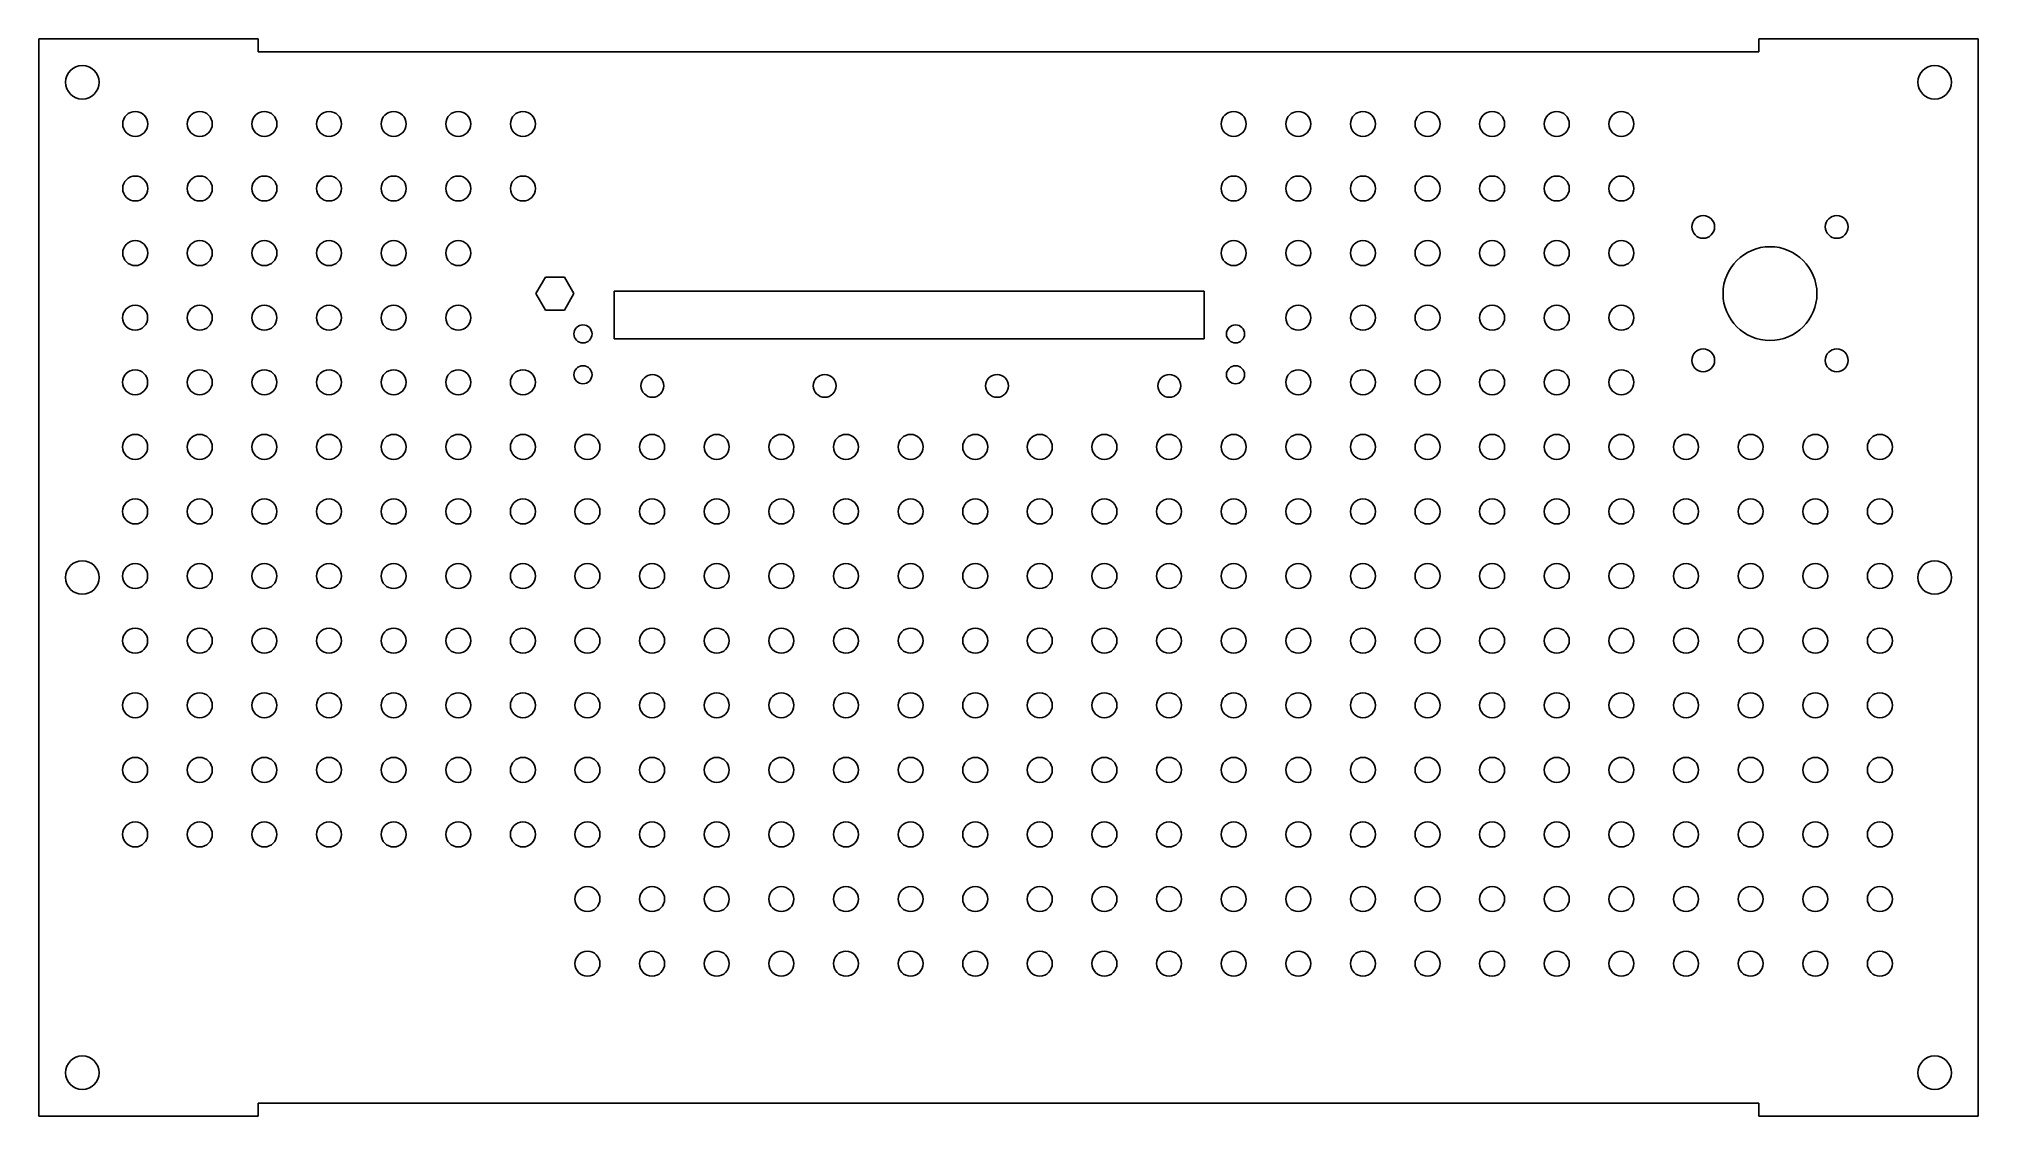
# Model space of a CAD drawing. Header units: millimetres. Extents: x -225 to 225, y -125 to 125.
import ezdxf

# ---------------------------------------------------------------- set-up
doc = ezdxf.new("R2010")
doc.units = ezdxf.units.MM
doc.layers.add('CUTOUTS', color=1, linetype='CONTINUOUS')
doc.layers.add('PERIMETER', color=5, linetype='CONTINUOUS')

msp = doc.modelspace()

# ---------------------------------------------------------------- linework, layer by layer
at = {"layer": 'CUTOUTS'}
for p, q in [((-109.71, 65.92), (-107.5, 69.74)), ((-107.5, 69.74), (-103.09, 69.74)), ((-103.09, 69.74), (-100.89, 65.92)), ((-107.5, 62.1), (-109.71, 65.92)), ((-100.89, 65.92), (-103.09, 62.1)), ((-91.52, 66.47), (45.44, 66.47)), ((-91.52, 55.46), (-91.52, 66.47)), ((45.44, 66.47), (45.44, 55.46)), ((-103.09, 62.1), (-107.5, 62.1)), ((45.44, 55.46), (-91.52, 55.46))]:
    msp.add_line(p, q, dxfattribs=at)
for centre, radius in [((-215, 115), 3.9), ((215, 115), 3.9), ((-202.72, 105.33), 2.9), ((-187.72, 105.33), 2.9), ((-172.72, 105.33), 2.9), ((-157.72, 105.33), 2.9), ((-142.72, 105.33), 2.9), ((-127.72, 105.33), 2.9), ((-112.72, 105.33), 2.9), ((52.27, 105.33), 2.9), ((67.27, 105.33), 2.9), ((82.27, 105.33), 2.9), ((97.27, 105.33), 2.9), ((112.27, 105.33), 2.9), ((127.27, 105.33), 2.9), ((142.27, 105.33), 2.9), ((-202.72, 90.33), 2.9), ((-187.72, 90.33), 2.9), ((-172.72, 90.33), 2.9), ((-157.72, 90.33), 2.9), ((-142.72, 90.33), 2.9), ((-127.72, 90.33), 2.9), ((-112.72, 90.33), 2.9), ((52.27, 90.33), 2.9), ((67.27, 90.33), 2.9), ((82.27, 90.33), 2.9), ((97.27, 90.33), 2.9), ((112.27, 90.33), 2.9), ((127.27, 90.33), 2.9), ((142.27, 90.33), 2.9), ((161.26, 81.42), 2.65), ((192.26, 81.42), 2.65), ((-202.72, 75.33), 2.9), ((-187.72, 75.33), 2.9), ((-172.72, 75.33), 2.9), ((-157.72, 75.33), 2.9), ((-142.72, 75.33), 2.9), ((-127.72, 75.33), 2.9), ((52.27, 75.33), 2.9), ((67.27, 75.33), 2.9), ((82.27, 75.33), 2.9), ((97.27, 75.33), 2.9), ((112.27, 75.33), 2.9), ((127.27, 75.33), 2.9), ((142.27, 75.33), 2.9), ((176.76, 65.92), 10.9), ((-202.73, 60.33), 2.9), ((-187.73, 60.33), 2.9), ((-172.73, 60.33), 2.9), ((-157.73, 60.33), 2.9), ((-142.73, 60.33), 2.9), ((-127.73, 60.33), 2.9), ((67.27, 60.33), 2.9), ((82.27, 60.33), 2.9), ((97.27, 60.33), 2.9), ((112.27, 60.33), 2.9), ((127.27, 60.33), 2.9), ((142.27, 60.33), 2.9), ((-98.78, 56.57), 2.1), ((52.7, 56.57), 2.1), ((161.26, 50.42), 2.65), ((192.26, 50.42), 2.65), ((-202.73, 45.33), 2.9), ((-187.73, 45.33), 2.9), ((-172.73, 45.33), 2.9), ((-157.73, 45.33), 2.9), ((-142.73, 45.33), 2.9), ((-127.73, 45.33), 2.9), ((-112.73, 45.33), 2.9), ((-98.78, 47.07), 2.1), ((-82.66, 44.5), 2.65), ((-42.66, 44.5), 2.65), ((-2.66, 44.5), 2.65), ((37.34, 44.5), 2.65), ((52.7, 47.07), 2.1), ((67.27, 45.33), 2.9), ((82.27, 45.33), 2.9), ((97.27, 45.33), 2.9), ((112.27, 45.33), 2.9), ((127.27, 45.33), 2.9), ((142.27, 45.33), 2.9), ((-202.73, 30.33), 2.9), ((-187.73, 30.33), 2.9), ((-172.73, 30.33), 2.9), ((-157.73, 30.33), 2.9), ((-142.73, 30.33), 2.9), ((-127.73, 30.33), 2.9), ((-112.73, 30.33), 2.9), ((-97.73, 30.33), 2.9), ((-82.73, 30.33), 2.9), ((-67.73, 30.33), 2.9), ((-52.73, 30.33), 2.9), ((-37.73, 30.33), 2.9), ((-22.73, 30.33), 2.9), ((-7.73, 30.33), 2.9), ((7.27, 30.33), 2.9), ((22.27, 30.33), 2.9), ((37.27, 30.33), 2.9), ((52.27, 30.33), 2.9), ((67.27, 30.33), 2.9), ((82.27, 30.33), 2.9), ((97.27, 30.33), 2.9), ((112.27, 30.33), 2.9), ((127.27, 30.33), 2.9), ((142.27, 30.33), 2.9), ((157.27, 30.33), 2.9), ((172.27, 30.33), 2.9), ((187.27, 30.33), 2.9), ((202.27, 30.33), 2.9), ((-202.73, 15.33), 2.9), ((-187.73, 15.33), 2.9), ((-172.73, 15.33), 2.9), ((-157.73, 15.33), 2.9), ((-142.73, 15.33), 2.9), ((-127.73, 15.33), 2.9), ((-112.73, 15.33), 2.9), ((-97.73, 15.33), 2.9), ((-82.73, 15.33), 2.9), ((-67.73, 15.33), 2.9), ((-52.73, 15.33), 2.9), ((-37.73, 15.33), 2.9), ((-22.73, 15.33), 2.9), ((-7.73, 15.33), 2.9), ((7.27, 15.33), 2.9), ((22.27, 15.33), 2.9), ((37.27, 15.33), 2.9), ((52.27, 15.33), 2.9), ((67.27, 15.33), 2.9), ((82.27, 15.33), 2.9), ((97.27, 15.33), 2.9), ((112.27, 15.33), 2.9), ((127.27, 15.33), 2.9), ((142.27, 15.33), 2.9), ((157.27, 15.33), 2.9), ((172.27, 15.33), 2.9), ((187.27, 15.33), 2.9), ((202.27, 15.33), 2.9), ((-215, 0), 3.9), ((-202.73, 0.33), 2.9), ((-187.73, 0.33), 2.9), ((-172.73, 0.33), 2.9), ((-157.73, 0.33), 2.9), ((-142.73, 0.33), 2.9), ((-127.73, 0.33), 2.9), ((-112.73, 0.33), 2.9), ((-97.73, 0.33), 2.9), ((-82.73, 0.33), 2.9), ((-67.73, 0.33), 2.9), ((-52.73, 0.33), 2.9), ((-37.73, 0.33), 2.9), ((-22.73, 0.33), 2.9), ((-7.73, 0.33), 2.9), ((7.27, 0.33), 2.9), ((22.27, 0.33), 2.9), ((37.27, 0.33), 2.9), ((52.27, 0.33), 2.9), ((67.27, 0.33), 2.9), ((82.27, 0.33), 2.9), ((97.27, 0.33), 2.9), ((112.27, 0.33), 2.9), ((127.27, 0.33), 2.9), ((142.27, 0.33), 2.9), ((157.27, 0.33), 2.9), ((172.27, 0.33), 2.9), ((187.27, 0.33), 2.9), ((202.27, 0.33), 2.9), ((215, 0), 3.9), ((-202.73, -14.67), 2.9), ((-187.73, -14.67), 2.9), ((-172.73, -14.67), 2.9), ((-157.73, -14.67), 2.9), ((-142.73, -14.67), 2.9), ((-127.73, -14.67), 2.9), ((-112.73, -14.67), 2.9), ((-97.73, -14.67), 2.9), ((-82.73, -14.67), 2.9), ((-67.73, -14.67), 2.9), ((-52.73, -14.67), 2.9), ((-37.73, -14.67), 2.9), ((-22.73, -14.67), 2.9), ((-7.73, -14.67), 2.9), ((7.27, -14.67), 2.9), ((22.27, -14.67), 2.9), ((37.27, -14.67), 2.9), ((52.27, -14.67), 2.9), ((67.27, -14.67), 2.9), ((82.27, -14.67), 2.9), ((97.27, -14.67), 2.9), ((112.27, -14.67), 2.9), ((127.27, -14.67), 2.9), ((142.27, -14.67), 2.9), ((157.27, -14.67), 2.9), ((172.27, -14.67), 2.9), ((187.27, -14.67), 2.9), ((202.27, -14.67), 2.9), ((-202.73, -29.67), 2.9), ((-187.73, -29.67), 2.9), ((-172.73, -29.67), 2.9), ((-157.73, -29.67), 2.9), ((-142.73, -29.67), 2.9), ((-127.73, -29.67), 2.9), ((-112.73, -29.67), 2.9), ((-97.73, -29.67), 2.9), ((-82.73, -29.67), 2.9), ((-67.73, -29.67), 2.9), ((-52.73, -29.67), 2.9), ((-37.73, -29.67), 2.9), ((-22.73, -29.67), 2.9), ((-7.73, -29.67), 2.9), ((7.27, -29.67), 2.9), ((22.27, -29.67), 2.9), ((37.27, -29.67), 2.9), ((52.27, -29.67), 2.9), ((67.27, -29.67), 2.9), ((82.27, -29.67), 2.9), ((97.27, -29.67), 2.9), ((112.27, -29.67), 2.9), ((127.27, -29.67), 2.9), ((142.27, -29.67), 2.9), ((157.27, -29.67), 2.9), ((172.27, -29.67), 2.9), ((187.27, -29.67), 2.9), ((202.27, -29.67), 2.9), ((-202.73, -44.67), 2.9), ((-187.73, -44.67), 2.9), ((-172.73, -44.67), 2.9), ((-157.73, -44.67), 2.9), ((-142.73, -44.67), 2.9), ((-127.73, -44.67), 2.9), ((-112.73, -44.67), 2.9), ((-97.73, -44.67), 2.9), ((-82.73, -44.67), 2.9), ((-67.73, -44.67), 2.9), ((-52.73, -44.67), 2.9), ((-37.73, -44.67), 2.9), ((-22.73, -44.67), 2.9), ((-7.73, -44.67), 2.9), ((7.27, -44.67), 2.9), ((22.27, -44.67), 2.9), ((37.27, -44.67), 2.9), ((52.27, -44.67), 2.9), ((67.27, -44.67), 2.9), ((82.27, -44.67), 2.9), ((97.27, -44.67), 2.9), ((112.27, -44.67), 2.9), ((127.27, -44.67), 2.9), ((142.27, -44.67), 2.9), ((157.27, -44.67), 2.9), ((172.27, -44.67), 2.9), ((187.27, -44.67), 2.9), ((202.27, -44.67), 2.9), ((-202.73, -59.67), 2.9), ((-187.73, -59.67), 2.9), ((-172.73, -59.67), 2.9), ((-157.73, -59.67), 2.9), ((-142.73, -59.67), 2.9), ((-127.73, -59.67), 2.9), ((-112.73, -59.67), 2.9), ((-97.73, -59.67), 2.9), ((-82.73, -59.67), 2.9), ((-67.73, -59.67), 2.9), ((-52.73, -59.67), 2.9), ((-37.73, -59.67), 2.9), ((-22.73, -59.67), 2.9), ((-7.73, -59.67), 2.9), ((7.27, -59.67), 2.9), ((22.27, -59.67), 2.9), ((37.27, -59.67), 2.9), ((52.27, -59.67), 2.9), ((67.27, -59.67), 2.9), ((82.27, -59.67), 2.9), ((97.27, -59.67), 2.9), ((112.27, -59.67), 2.9), ((127.27, -59.67), 2.9), ((142.27, -59.67), 2.9), ((157.27, -59.67), 2.9), ((172.27, -59.67), 2.9), ((187.27, -59.67), 2.9), ((202.27, -59.67), 2.9), ((-97.73, -74.67), 2.9), ((-82.73, -74.67), 2.9), ((-67.73, -74.67), 2.9), ((-52.73, -74.67), 2.9), ((-37.73, -74.67), 2.9), ((-22.73, -74.67), 2.9), ((-7.73, -74.67), 2.9), ((7.27, -74.67), 2.9), ((22.27, -74.67), 2.9), ((37.27, -74.67), 2.9), ((52.27, -74.67), 2.9), ((67.27, -74.67), 2.9), ((82.27, -74.67), 2.9), ((97.27, -74.67), 2.9), ((112.27, -74.67), 2.9), ((127.27, -74.67), 2.9), ((142.27, -74.67), 2.9), ((157.27, -74.67), 2.9), ((172.27, -74.67), 2.9), ((187.27, -74.67), 2.9), ((202.27, -74.67), 2.9), ((-97.73, -89.67), 2.9), ((-82.73, -89.67), 2.9), ((-67.73, -89.67), 2.9), ((-52.73, -89.67), 2.9), ((-37.73, -89.67), 2.9), ((-22.73, -89.67), 2.9), ((-7.73, -89.67), 2.9), ((7.27, -89.67), 2.9), ((22.27, -89.67), 2.9), ((37.27, -89.67), 2.9), ((52.27, -89.67), 2.9), ((67.27, -89.67), 2.9), ((82.27, -89.67), 2.9), ((97.27, -89.67), 2.9), ((112.27, -89.67), 2.9), ((127.27, -89.67), 2.9), ((142.27, -89.67), 2.9), ((157.27, -89.67), 2.9), ((172.27, -89.67), 2.9), ((187.27, -89.67), 2.9), ((202.27, -89.67), 2.9), ((-215, -115), 3.9), ((215, -115), 3.9)]:
    msp.add_circle(centre, radius, dxfattribs=at)
at = {"layer": 'PERIMETER'}
for p, q in [((-174.2, 125.1), (-225.1, 125.1)), ((-225.1, 125.1), (-225.1, -125.1)), ((-174.2, 122.1), (-174.2, 125.1)), ((174.2, 122.1), (-174.2, 122.1)), ((174.2, 125.1), (174.2, 122.1)), ((225.1, 125.1), (174.2, 125.1)), ((225.1, -125.1), (225.1, 125.1)), ((-225.1, -125.1), (-174.2, -125.1)), ((-174.2, -125.1), (-174.2, -122.1)), ((-174.2, -122.1), (174.2, -122.1)), ((174.2, -122.1), (174.2, -125.1)), ((174.2, -125.1), (225.1, -125.1))]:
    msp.add_line(p, q, dxfattribs=at)

doc.saveas('drawing.dxf')
